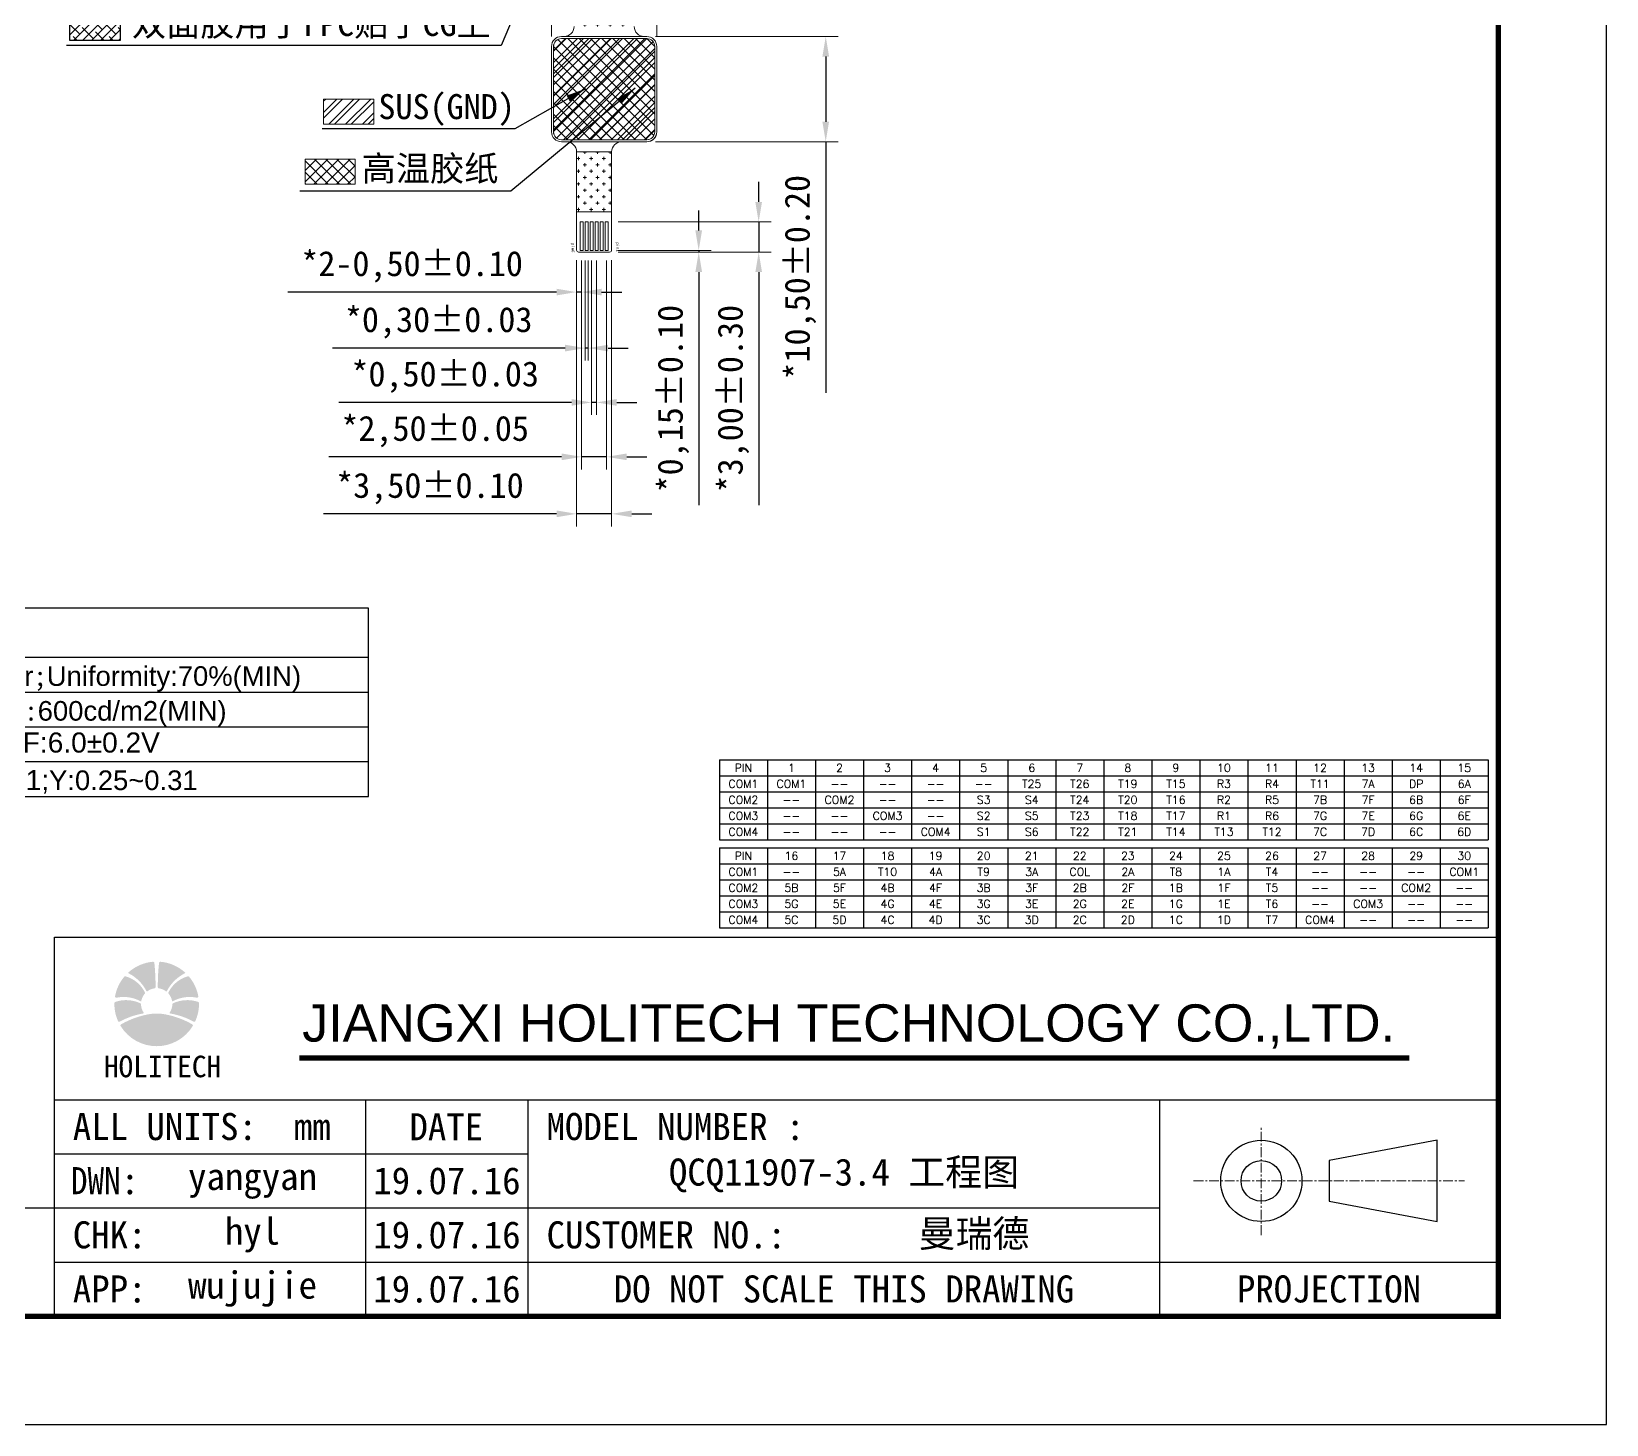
# Model space of a CAD drawing. Header units: millimetres. Extents: x 1946 to 4611, y 2266 to 2855.
# Drawn here: x 3872.1 to 4029.2, y 2517.6 to 2656.5 of the extents above; entities that cross this region are included whole.
import ezdxf
from ezdxf.enums import TextEntityAlignment as Align

# ---------------------------------------------------------------- set-up
doc = ezdxf.new("R2010")
doc.units = ezdxf.units.MM
doc.linetypes.add('CENTER', pattern=[0.6, 0.375, -0.075, 0.075, -0.075])
for name, color, linetype in [('Adhesive', 2, 'Continuous'), ('Dim', 4, 'Continuous'), ('Mylar', 2, 'Continuous')]:
    doc.layers.add(name, color=color, linetype=linetype)
for name, color, linetype, lineweight in [('Axis', 8, 'CENTER', 0), ('EMI', 5, 'Continuous', 0), ('FPC', 30, 'Continuous', 0), ('FPC Stiffener', 7, 'Continuous', 0), ('TEXT', 7, 'Continuous', 30)]:
    doc.layers.add(name, color=color, linetype=linetype, lineweight=lineweight)
doc.styles.add('Arial', font='arial.ttf')
doc.styles.add('SSSoft_Romans', font='Romans')
doc.styles.add('宋体', font='')
doc.styles.get('宋体').set_extended_font_data('SimSun')
doc.dimstyles.new('DIM', dxfattribs={"dimtxt": 2.5, "dimasz": 2, "dimexe": 1.25, "dimexo": 1, "dimgap": 1, "dimtad": 1, "dimzin": 1, "dimtxsty": '宋体', "dimcen": 2.5, "dimazin": 0, "dimtfac": 1, "dimtmove": 0, "dimatfit": 3, "dimfxl": 0, "dimlwe": 0, "dimarcsym": 0})

# ---------------------------------------------------------------- blocks, each defined once
blk = doc.blocks.new('HOLITECH')
h = blk.add_hatch(color=94)
h.set_gradient(color1=(0, 143, 0), color2=(255, 255, 0), tint=1, name='SPHERICAL')
edge = h.paths.add_edge_path()
edge.add_arc((-0.1830832347582145, -1.043674020013441), 4.367101844234435, 97.7798262540382, 127.0413251149676)
edge.add_arc((-2.892096416544518, 2.545918237935439), 0.1300000000001482, 206.9862268349366, 307.04132511499614, ccw=False)
edge.add_arc((-13.14048650722816, -2.672794543641771), 11.37062878921896, 26.98622683487357, 63.39548301360759)
edge.add_arc((-7.990164766995804, 7.610135414279284), 0.1300000000001142, 132.0553711426193, 243.3954830136484, ccw=False)
edge.add_arc((-0.1830832347582145, -1.043674020013441), 11.78499634388865, 94.9013541973153, 132.0553711425881, ccw=False)
edge.add_arc((-1.162230730762076, 10.37441629242539), 0.3250000000000163, 6.089298582743879, 94.90135419731553, ccw=False)
edge.add_arc((-61.88755424450392, 3.896222615349416), 61.39489363971696, -0.28113038328069706, 6.089298582750303, ccw=False)
edge.add_arc((-0.81823768731374, 3.605239674395875), 0.3249999999998697, 277.7798262540329, 358.1910647346718, ccw=False)
edge = h.paths.add_edge_path()
edge.add_arc((-4.873582475478088, -1.166297792078126), 0.3249999999999854, 1.4975430730339099, 65.14411431817848, ccw=False)
edge.add_arc((-0.183083234759124, -1.043674020013441), 4.367101844233858, 181.4975430730245, 214.2015881882942)
edge.add_arc((-3.902478742343192, -3.57152331448799), 0.1299999999999506, -80.134791760094, 34.20158818832158, ccw=False)
edge.add_arc((-0.1563196480351507, -25.11327155985521), 21.73505489191939, 99.86520823993209, 118.4052929153832)
edge.add_arc((-10.65040838275172, -5.709145105351126), 0.3250000000000212, 204.0233744117898, 298.4052929153554, ccw=False)
edge.add_arc((-0.1830832347582145, -1.043674020013782), 11.7849963438887, 178.8316168528916, 204.0233744117891, ccw=False)
edge.add_arc((-11.64069690403721, -0.8099964483656095), 0.3249999999999751, 108.8279899814425, 178.8316168528866, ccw=False)
edge.add_arc((-8.701604370186487, -9.429718854349517), 9.432023623487417, 65.14411431816421, 108.82798998144759, ccw=False)
edge = h.paths.add_edge_path()
edge.add_arc((-9.36791015724748, -8.878844060849588), 9.765425792504875, 61.17724591781393, 101.970827766661)
edge.add_arc((-11.46080208539615, 0.9921485969907735), 0.3250000000000069, 169.7673235738127, 281.9708277666717, ccw=False)
edge.add_arc((-0.1830832347582145, -1.043674020013668), 11.78499634388885, 139.9894566670372, 169.7673235738063, ccw=False)
edge.add_arc((-8.960594079362636, 6.324284962960974), 0.3249999999998676, 74.48873394389938, 139.9894566670215, ccw=False)
edge.add_arc((-11.1729941349322, -1.64728485364617), 8.597885793175422, 26.19716754630292, 74.48873394389858, ccw=False)
edge.add_arc((-3.749897559670899, 2.004875682429542), 0.3250000000001081, -40.520450902741516, 26.197167546310084, ccw=False)
edge.add_arc((-0.1830832347582145, -1.043674020013441), 4.367101844234476, 139.4795490972513, 169.2780043997368)
edge.add_arc((-4.601672190497993, -0.2070160028807777), 0.1300000000000006, 243.349994601729, 349.2780043997533, ccw=False)
edge = h.paths.add_edge_path()
edge.add_arc((-0.1830832347577598, -1.043674020013441), 4.367101844234435, 52.958674885032394, 82.2201737459618, ccw=False)
edge.add_arc((2.525929947028544, 2.545918237935439), 0.1300000000001482, 232.9586748850039, 333.0137731650634)
edge.add_arc((12.77432003771173, -2.672794543641771), 11.37062878921896, 116.60451698639241, 153.0137731651264, ccw=False)
edge.add_arc((7.623998297479829, 7.610135414279284), 0.1300000000001142, 296.6045169863517, 407.9446288573806)
edge.add_arc((-0.1830832347577598, -1.043674020013441), 11.78499634388865, 47.94462885741186, 85.0986458026847)
edge.add_arc((0.7960642612456468, 10.37441629242539), 0.3250000000000163, 85.09864580268453, 173.9107014172561)
edge.add_arc((61.52138777498749, 3.896222615349416), 61.39489363971696, 173.9107014172497, 180.2811303832807)
edge.add_arc((0.452071217797311, 3.605239674395875), 0.3249999999998697, 181.8089352653282, 262.2201737459671)
edge = h.paths.add_edge_path()
edge.add_arc((4.507416005962114, -1.166297792078126), 0.3249999999999854, 114.8558856818215, 178.5024569269661)
edge.add_arc((-0.183083234757305, -1.043674020013441), 4.367101844233858, 325.7984118117058, 358.5024569269755, ccw=False)
edge.add_arc((3.536312272826763, -3.57152331448799), 0.1299999999999506, 145.7984118116784, 260.1347917600941)
edge.add_arc((-0.2098468214812783, -25.11327155985521), 21.73505489191939, 61.5947070846168, 80.13479176006791, ccw=False)
edge.add_arc((10.28424191323575, -5.709145105351126), 0.3250000000000212, 241.5947070846446, 335.9766255882103)
edge.add_arc((-0.1830832347582145, -1.043674020013782), 11.7849963438887, 335.9766255882108, 361.1683831471083)
edge.add_arc((11.27453043452078, -0.8099964483656095), 0.3249999999999751, 1.168383147113416, 71.17201001855753)
edge.add_arc((8.335437900670513, -9.429718854349517), 9.432023623487417, 71.17201001855238, 114.8558856818358)
edge = h.paths.add_edge_path()
edge.add_arc((9.00174368773105, -8.878844060849588), 9.765425792504875, 78.02917223333901, 118.82275408218601, ccw=False)
edge.add_arc((11.09463561588018, 0.9921485969907735), 0.3250000000000069, 258.0291722333283, 370.2326764261873)
edge.add_arc((-0.1830832347582145, -1.043674020013668), 11.78499634388885, 10.23267642619374, 40.01054333296282)
edge.add_arc((8.594427609846662, 6.324284962960974), 0.3249999999998676, 40.0105433329785, 105.5112660561006)
edge.add_arc((10.80682766541577, -1.64728485364617), 8.597885793175422, 105.5112660561014, 153.8028324536971)
edge.add_arc((3.383731090154924, 2.004875682429542), 0.3250000000001081, 153.8028324536899, 220.5204509027415)
edge.add_arc((-0.1830832347582145, -1.043674020013441), 4.367101844234476, 10.721995600263199, 40.52045090274868, ccw=False)
edge.add_arc((4.235505720981564, -0.2070160028807777), 0.1300000000000006, 190.7219956002467, 296.650005398271)
edge = h.paths.add_edge_path()
edge.add_arc((-0.1830832347582145, -16.74353248954515), 13, 79.01266659772953, 100.9873334022705)
edge.add_arc((1.98611279196075, -27.91626521556407), 24.38136055001271, 100.9873334022703, 119.7578517505367)
edge.add_arc((-9.953912373059666, -7.032197556918391), 0.325, 119.7578517505274, 211.5040571619366)
edge.add_arc((-0.1830832347582145, -1.043674020013441), 11.78499634388876, 211.5040571619304, 328.4963594451465)
edge.add_arc((9.587789446828992, -7.032126511447586), 0.3249999999999915, 328.4963594451419, 421.5480495951247)
edge.add_arc((-2.352279261476724, -27.91626521556407), 24.38136055001271, 60.25954825181987, 79.01266659772966)
at = {"color": 94, "true_color": 0x00ad00, "insert": (1.452665850140889, -18.53004855065602), "char_height": 6, "attachment_point": 5, "style": '宋体'}
blk.add_mtext('HOLITECH', dxfattribs=at)
blk = doc.blocks.new('工程图框')
at = {"color": 4}
blk.add_lwpolyline([(-525, 0), (0, 0), (0, 371.2500000000005), (-525, 371.2500000000005)], close=True, dxfattribs=at)
at = {"const_width": 0.625}
blk.add_lwpolyline([(-512.5, 12.5), (-12.5, 12.5), (-12.5, 358.7500000000005), (-512.5, 358.7500000000005)], close=True, dxfattribs=at)
at = {"color": 0}
for points in [[(-179.1666666666661, 12.5), (-179.1666666666661, 56.25), (-12.5, 56.25), (-12.5, 12.5), (-179.1000006933864, 12.5)], [(-179.1666666666661, 37.5), (-12.5, 37.5)], [(-143.2291666666661, 12.5), (-143.2291666666661, 37.5)], [(-51.5625, 12.49999999999818), (-51.5625, 37.5)], [(-179.1666666666661, 31.25), (-124.4791666666661, 31.25)], [(-512.5, 25), (-51.5625, 25)], [(-179.1666666666661, 18.75), (-12.5, 18.75)]]:
    blk.add_lwpolyline(points, dxfattribs=at)
at = {"color": 1, "const_width": 0.625, "flags": 128}
blk.add_lwpolyline([(-150.8714327149737, 42.31321795024542), (-22.74643271497371, 42.31321795024542)], dxfattribs=at)
blk.add_lwpolyline([(-124.4791666666661, 12.49999999999818), (-124.4791666666661, 37.5)])
at = {"color": 0}
blk.add_lwpolyline([(-19.53125, 23.4375), (-19.53125, 32.8125), (-32.03125, 30.46875), (-32.03125, 25.78125)], close=True, dxfattribs=at)
for radius in [4.6875, 2.34375]:
    blk.add_circle((-39.84375, 28.125), radius, dxfattribs=at)
at = {"layer": 'Axis', "linetype": 'CENTER', "ltscale": 3, "flags": 128}
for points in [[(-39.84375, 21.875), (-39.84375, 34.375)], [(-47.65625, 28.125), (-16.40625, 28.125)]]:
    blk.add_lwpolyline(points, dxfattribs=at)
at = {"xscale": 0.4144504980115298, "yscale": 0.4144504980114926, "zscale": 0.4144504980114861}
blk.add_blockref('HOLITECH', (-167.2811648118332, 48.99384795242304), dxfattribs=at)
at = {"color": 4, "insert": (-150.5606433241592, 45.95535683883872), "char_height": 4.3, "attachment_point": 4, "style": 'Arial'}
blk.add_mtext('{\\C3;JIANGXI HOLITECH TECHNOLOGY CO.,LTD.}', dxfattribs=at)
at = {"color": 0, "char_height": 3.125, "style": '宋体'}
for s, insert, width, attachment_point in [(' ALL UNITS:  mm', (-179.1666666666661, 34.375), 4.884981308350689e-13, 4), ('{\\W0.9; DWN}:', (-179.1666666666661, 28.125), 4.884981308350689e-13, 4), (' CHK:', (-179.1666666666661, 21.875), 4.884981308350689e-13, 4), (' APP:', (-179.1666666666661, 15.625), 4.884981308350689e-13, 4), ('PROJECTION', (-32.03125, 15.625), 6.661338147750939e-13, 5)]:
    blk.add_mtext(s, dxfattribs=dict(at, insert=insert, width=width, attachment_point=attachment_point))
at = {"color": 0, "char_height": 3.125, "attachment_point": 4, "style": '宋体'}
for s, insert in [(' MODEL NUMBER :', (-124.4791666666661, 34.375)), ('{\\C256; CUSTOMER NO.:}', (-124.4791666666661, 21.87499999999937))]:
    blk.add_mtext(s, dxfattribs=dict(at, insert=insert))
at = {"color": 1, "insert": (-88.02083333333212, 15.625), "char_height": 3.125, "width": 6.661338147750939e-13, "attachment_point": 5, "style": '宋体'}
blk.add_mtext('DO NOT SCALE THIS DRAWING', dxfattribs=at)
at = {"layer": 'Dim', "color": 0, "insert": (-133.9254095247325, 34.375), "char_height": 3.125, "attachment_point": 5, "style": '宋体'}
blk.add_mtext('DATE', dxfattribs=at)
blk = doc.blocks.new('*D69')
at = {"layer": 'Defpoints', "color": 0}
for p in [(3934.442912540574, 2659.750767296382), (3923.942912540574, 2655.024527375497), (3934.442912540574, 2655.024527375496)]:
    blk.add_point(p, dxfattribs=at)
at = {"layer": 'Dim', "color": 0, "lineweight": 0}
for p, q in [((3923.942912540574, 2656.024527375497), (3923.942912540574, 2661.000767296382)), ((3934.442912540574, 2656.024527375496), (3934.442912540574, 2661.000767296382))]:
    blk.add_line(p, q, dxfattribs=at)
at = {"layer": 'Dim', "color": 0, "lineweight": -2}
for p, q in [((3925.942912540574, 2659.750767296382), (3932.442912540574, 2659.750767296382)), ((3934.442912540574, 2659.750767296382), (3959.470690318351, 2659.750767296382))]:
    blk.add_line(p, q, dxfattribs=at)
at = {"layer": 'Dim', "color": 0}
for points in [[(3925.942912540574, 2660.084100629716), (3925.942912540574, 2659.417433963049), (3923.942912540574, 2659.750767296382)], [(3932.442912540574, 2660.084100629716), (3932.442912540574, 2659.417433963049), (3934.442912540574, 2659.750767296382)]]:
    blk.add_solid(points, dxfattribs=at)
at = {"layer": 'Dim', "color": 0, "insert": (3947.956801429462, 2662.271600629716), "char_height": 2.5, "attachment_point": 5, "style": '宋体'}
blk.add_mtext('{\\C2;*}10,50%%P0.20', dxfattribs=at)
blk = doc.blocks.new('*D70')
at = {"layer": 'Defpoints', "color": 0}
for p in [(3933.317912540574, 2656.024527375496), (3933.317912540574, 2645.524527375496), (3951.292339981849, 2645.524527375496)]:
    blk.add_point(p, dxfattribs=at)
at = {"layer": 'Dim', "color": 0, "lineweight": 0}
for p, q in [((3934.317912540574, 2656.024527375496), (3952.542339981849, 2656.024527375496)), ((3934.317912540574, 2645.524527375496), (3952.542339981849, 2645.524527375496))]:
    blk.add_line(p, q, dxfattribs=at)
at = {"layer": 'Dim', "color": 0, "lineweight": -2}
for p, q in [((3951.292339981849, 2654.024527375496), (3951.292339981849, 2647.524527375496)), ((3951.292339981849, 2645.524527375496), (3951.292339981849, 2620.496749597718))]:
    blk.add_line(p, q, dxfattribs=at)
at = {"layer": 'Dim', "color": 0}
for points in [[(3950.959006648516, 2654.024527375496), (3951.625673315183, 2654.024527375496), (3951.292339981849, 2656.024527375496)], [(3950.959006648516, 2647.524527375496), (3951.625673315183, 2647.524527375496), (3951.292339981849, 2645.524527375496)]]:
    blk.add_solid(points, dxfattribs=at)
at = {"layer": 'Dim', "color": 0, "insert": (3948.771506648515, 2632.010638486608), "char_height": 2.5, "attachment_point": 5, "rotation": 90, "style": '宋体'}
blk.add_mtext('{\\C2;*}10,50%%P0.20', dxfattribs=at)
blk = doc.blocks.new('*D71')
at = {"layer": 'Defpoints', "color": 0}
for p in [(3926.442912540573, 2634.724527375496), (3926.942912540573, 2634.674527375496), (3926.442912540573, 2630.530883615225)]:
    blk.add_point(p, dxfattribs=at)
at = {"layer": 'Dim', "color": 0, "lineweight": 0}
for p, q in [((3926.442912540573, 2633.724527375496), (3926.442912540573, 2629.280883615225)), ((3926.942912540573, 2633.674527375496), (3926.942912540573, 2629.280883615225))]:
    blk.add_line(p, q, dxfattribs=at)
at = {"layer": 'Dim', "color": 0, "lineweight": -2}
for p, q in [((3924.442912540573, 2630.530883615225), (3897.637356985018, 2630.530883615225)), ((3926.942912540573, 2630.530883615225), (3926.442912540573, 2630.530883615225)), ((3928.942912540573, 2630.530883615225), (3930.942912540573, 2630.530883615225))]:
    blk.add_line(p, q, dxfattribs=at)
at = {"layer": 'Dim', "color": 0}
for points in [[(3924.442912540573, 2630.864216948559), (3924.442912540573, 2630.197550281892), (3926.442912540573, 2630.530883615225)], [(3928.942912540573, 2630.864216948559), (3928.942912540573, 2630.197550281892), (3926.942912540573, 2630.530883615225)]]:
    blk.add_solid(points, dxfattribs=at)
at = {"layer": 'Dim', "color": 0, "insert": (3910.040134762795, 2633.051716948559), "char_height": 2.5, "attachment_point": 5, "style": '宋体'}
blk.add_mtext('{\\C2;*}2-0,50%%P0.10', dxfattribs=at)
blk = doc.blocks.new('*D47')
at = {"layer": 'Defpoints', "color": 0}
for p in [(3927.292912540573, 2634.674527375496), (3927.592912540573, 2634.674527375496), (3927.292912540573, 2624.94652978091)]:
    blk.add_point(p, dxfattribs=at)
at = {"layer": 'Dim', "color": 0, "lineweight": 0}
for p, q in [((3927.292912540573, 2633.674527375496), (3927.292912540573, 2623.69652978091)), ((3927.592912540573, 2633.674527375496), (3927.592912540573, 2623.69652978091))]:
    blk.add_line(p, q, dxfattribs=at)
at = {"layer": 'Dim', "color": 0, "lineweight": -2}
for p, q in [((3925.292912540573, 2624.94652978091), (3902.08457920724, 2624.94652978091)), ((3927.592912540573, 2624.94652978091), (3927.292912540573, 2624.94652978091)), ((3929.592912540573, 2624.94652978091), (3931.592912540573, 2624.94652978091))]:
    blk.add_line(p, q, dxfattribs=at)
at = {"layer": 'Dim', "color": 0}
for points in [[(3925.292912540573, 2625.279863114244), (3925.292912540573, 2624.613196447577), (3927.292912540573, 2624.94652978091)], [(3929.592912540573, 2625.279863114244), (3929.592912540573, 2624.613196447577), (3927.592912540573, 2624.94652978091)]]:
    blk.add_solid(points, dxfattribs=at)
at = {"layer": 'Dim', "color": 0, "insert": (3912.688745873907, 2627.467363114244), "char_height": 2.5, "attachment_point": 5, "style": '宋体'}
blk.add_mtext('{\\C2;*}0,30%%P0.03', dxfattribs=at)
blk = doc.blocks.new('*D48')
at = {"layer": 'Defpoints', "color": 0}
for p in [(3927.942912540573, 2634.674527375496), (3928.442912540573, 2634.674527375496), (3927.942912540573, 2619.524857978181)]:
    blk.add_point(p, dxfattribs=at)
at = {"layer": 'Dim', "color": 0, "lineweight": 0}
for p, q in [((3927.942912540573, 2633.674527375496), (3927.942912540573, 2618.274857978181)), ((3928.442912540573, 2633.674527375496), (3928.442912540573, 2618.274857978181))]:
    blk.add_line(p, q, dxfattribs=at)
at = {"layer": 'Dim', "color": 0, "lineweight": -2}
for p, q in [((3925.942912540573, 2619.524857978181), (3902.73457920724, 2619.524857978181)), ((3928.442912540573, 2619.524857978181), (3927.942912540573, 2619.524857978181)), ((3930.442912540573, 2619.524857978181), (3932.442912540573, 2619.524857978181))]:
    blk.add_line(p, q, dxfattribs=at)
at = {"layer": 'Dim', "color": 0}
for points in [[(3925.942912540573, 2619.858191311514), (3925.942912540573, 2619.191524644848), (3927.942912540573, 2619.524857978181)], [(3930.442912540573, 2619.858191311514), (3930.442912540573, 2619.191524644848), (3928.442912540573, 2619.524857978181)]]:
    blk.add_solid(points, dxfattribs=at)
at = {"layer": 'Dim', "color": 0, "insert": (3913.338745873907, 2622.045691311514), "char_height": 2.5, "attachment_point": 5, "style": '宋体'}
blk.add_mtext('{\\C2;*}0,50%%P0.03', dxfattribs=at)
blk = doc.blocks.new('*D49')
at = {"layer": 'Defpoints', "color": 0}
for p in [(3926.942912540573, 2634.674527375496), (3929.442912540573, 2634.674527375496), (3926.942912540573, 2614.09709538622)]:
    blk.add_point(p, dxfattribs=at)
at = {"layer": 'Dim', "color": 0, "lineweight": 0}
for p, q in [((3926.942912540573, 2633.674527375496), (3926.942912540573, 2612.84709538622)), ((3929.442912540573, 2633.674527375496), (3929.442912540573, 2612.84709538622))]:
    blk.add_line(p, q, dxfattribs=at)
at = {"layer": 'Dim', "color": 0, "lineweight": -2}
for p, q in [((3924.942912540573, 2614.09709538622), (3901.73457920724, 2614.09709538622)), ((3929.442912540573, 2614.09709538622), (3926.942912540573, 2614.09709538622)), ((3931.442912540573, 2614.09709538622), (3933.442912540573, 2614.09709538622))]:
    blk.add_line(p, q, dxfattribs=at)
at = {"layer": 'Dim', "color": 0}
for points in [[(3924.942912540573, 2614.430428719553), (3924.942912540573, 2613.763762052886), (3926.942912540573, 2614.09709538622)], [(3931.442912540573, 2614.430428719553), (3931.442912540573, 2613.763762052886), (3929.442912540573, 2614.09709538622)]]:
    blk.add_solid(points, dxfattribs=at)
at = {"layer": 'Dim', "color": 0, "insert": (3912.338745873907, 2616.617928719553), "char_height": 2.5, "attachment_point": 5, "style": '宋体'}
blk.add_mtext('{\\C2;*}2,50%%P0.05', dxfattribs=at)
blk = doc.blocks.new('*D50')
at = {"layer": 'Defpoints', "color": 0}
for p in [(3926.442912540574, 2634.724527375496), (3929.942912540574, 2634.724527375496), (3926.442912540574, 2608.412206517057)]:
    blk.add_point(p, dxfattribs=at)
at = {"layer": 'Dim', "color": 0, "lineweight": 0}
for p, q in [((3926.442912540574, 2633.724527375496), (3926.442912540574, 2607.162206517057)), ((3929.942912540574, 2633.724527375496), (3929.942912540574, 2607.162206517057))]:
    blk.add_line(p, q, dxfattribs=at)
at = {"layer": 'Dim', "color": 0, "lineweight": -2}
for p, q in [((3924.442912540574, 2608.412206517057), (3901.192912540574, 2608.412206517057)), ((3929.942912540574, 2608.412206517057), (3926.442912540574, 2608.412206517057)), ((3931.942912540574, 2608.412206517057), (3933.942912540574, 2608.412206517057))]:
    blk.add_line(p, q, dxfattribs=at)
at = {"layer": 'Dim', "color": 0}
for points in [[(3924.442912540574, 2608.74553985039), (3924.442912540574, 2608.078873183723), (3926.442912540574, 2608.412206517057)], [(3931.942912540574, 2608.74553985039), (3931.942912540574, 2608.078873183723), (3929.942912540574, 2608.412206517057)]]:
    blk.add_solid(points, dxfattribs=at)
at = {"layer": 'Dim', "color": 0, "insert": (3911.817912540574, 2610.93303985039), "char_height": 2.5, "attachment_point": 5, "style": '宋体'}
blk.add_mtext('{\\C2;*}3,50%%P0.10', dxfattribs=at)
blk = doc.blocks.new('*D51')
at = {"layer": 'Defpoints', "color": 0}
for p in [(3929.592912540573, 2634.674527375496), (3929.592912540573, 2634.524527375496), (3938.624021171267, 2634.524527375496)]:
    blk.add_point(p, dxfattribs=at)
at = {"layer": 'Dim', "color": 0, "lineweight": -2}
for p, q in [((3938.624021171267, 2636.674527375496), (3938.624021171267, 2638.674527375496)), ((3938.624021171267, 2634.674527375496), (3938.624021171267, 2634.524527375496)), ((3938.624021171267, 2632.524527375496), (3938.624021171267, 2609.274527375496))]:
    blk.add_line(p, q, dxfattribs=at)
at = {"layer": 'Dim', "color": 0, "lineweight": 0}
for p, q in [((3930.592912540573, 2634.674527375496), (3939.874021171267, 2634.674527375496)), ((3930.592912540573, 2634.524527375496), (3939.874021171267, 2634.524527375496))]:
    blk.add_line(p, q, dxfattribs=at)
at = {"layer": 'Dim', "color": 0}
for points in [[(3938.290687837934, 2636.674527375496), (3938.957354504601, 2636.674527375496), (3938.624021171267, 2634.674527375496)], [(3938.290687837934, 2632.524527375496), (3938.957354504601, 2632.524527375496), (3938.624021171267, 2634.524527375496)]]:
    blk.add_solid(points, dxfattribs=at)
at = {"layer": 'Dim', "color": 0, "insert": (3936.103187837933, 2619.899527375497), "char_height": 2.5, "attachment_point": 5, "rotation": 90, "style": '宋体'}
blk.add_mtext('{\\C2;*}0,15%%P0.10', dxfattribs=at)
blk = doc.blocks.new('*D52')
at = {"layer": 'Defpoints', "color": 0}
for p in [(3929.592912540573, 2637.524527375496), (3929.592912540573, 2634.524527375496), (3944.606343425209, 2634.524527375496)]:
    blk.add_point(p, dxfattribs=at)
at = {"layer": 'Dim', "color": 0, "lineweight": -2}
for p, q in [((3944.606343425209, 2639.524527375496), (3944.606343425209, 2641.524527375496)), ((3944.606343425209, 2637.524527375496), (3944.606343425209, 2634.524527375496)), ((3944.606343425209, 2632.524527375496), (3944.606343425209, 2609.274527375496))]:
    blk.add_line(p, q, dxfattribs=at)
at = {"layer": 'Dim', "color": 0, "lineweight": 0}
for p, q in [((3930.592912540573, 2637.524527375496), (3945.856343425209, 2637.524527375496)), ((3930.592912540573, 2634.524527375496), (3945.856343425209, 2634.524527375496))]:
    blk.add_line(p, q, dxfattribs=at)
at = {"layer": 'Dim', "color": 0}
for points in [[(3944.273010091875, 2639.524527375496), (3944.939676758542, 2639.524527375496), (3944.606343425209, 2637.524527375496)], [(3944.273010091875, 2632.524527375496), (3944.939676758542, 2632.524527375496), (3944.606343425209, 2634.524527375496)]]:
    blk.add_solid(points, dxfattribs=at)
at = {"layer": 'Dim', "color": 0, "insert": (3942.085510091875, 2619.899527375497), "char_height": 2.5, "attachment_point": 5, "rotation": 90, "style": '宋体'}
blk.add_mtext('{\\C2;*}3,00%%P0.30', dxfattribs=at)

msp = doc.modelspace()

# ---------------------------------------------------------------- hatches: boundary and pattern name
at = {"layer": 'Adhesive'}
h = msp.add_hatch(dxfattribs=at)
h.set_pattern_fill('ANSI38', color=256, scale=0.2, style=0)
h.set_pattern_definition([(45, (1628.685369350355, -3.242411407399231), (-0.4490128060534576, 0.4490128060534577), []), (135, (1628.685369350355, -3.242411407399231), (-1.347038418160373, 0.4490128060534578), [1.5875, -0.9525000000000001])])
h.paths.add_polyline_path([(3880.917033187566, 2655.636359900126), (3875.917033187566, 2655.636359900126), (3875.917033187566, 2658.136359900126), (3880.917033187566, 2658.136359900126)])
at = {"layer": 'EMI', "lineweight": 0}
h = msp.add_hatch(dxfattribs=at)
h.set_pattern_fill('CROSS', color=256, scale=0.1, style=0)
h.set_pattern_definition([(0, (1445.519500020524, -0.9189909248996173), (0.635, 0.635), [0.3175, -0.9525000000000001]), (90, (1445.678250020525, -1.077740924899672), (-0.635, 0.635), [0.3175, -0.9525000000000001])])
h.paths.add_polyline_path([(3926.442912540574, 2644.524527375496), (3926.442912540574, 2638.524527375496), (3929.942912540574, 2638.524527375496), (3929.942912540574, 2644.524527375496)])
edge = h.paths.add_edge_path()
edge.add_line((3938.792912540574, 2670.950698385896), (3919.592912540573, 2670.950698385896))
edge.add_line((3919.592912540573, 2670.950698385896), (3919.592912540573, 2670.550698385896))
edge.add_arc((3920.592912540573, 2670.550698385896), 1, 180, 270)
edge.add_line((3920.592912540573, 2669.550698385896), (3925.192912540584, 2669.550698385896))
edge.add_arc((3925.193509215894, 2668.551275600797), 0.9994229632123934, -0.3591850106748211, 90.03420671760182, ccw=False)
edge.add_line((3926.192912540574, 2668.545010298196), (3926.192912540574, 2657.024527375496))
edge.add_line((3926.192912540574, 2657.024527375496), (3932.192912540574, 2657.024527375496))
edge.add_line((3932.192912540574, 2657.024527375496), (3932.192912540574, 2668.545010298196))
edge.add_arc((3933.19230781636, 2668.551283604166), 0.9994149646823255, 89.9653315721655, 180.3596467220819, ccw=False)
edge.add_line((3933.192912540543, 2669.550698385896), (3937.792912540574, 2669.550698385896))
edge.add_arc((3937.792912540574, 2670.550698385896), 1, 270, 360)
edge.add_line((3938.792912540574, 2670.550698385896), (3938.792912540574, 2670.950698385896))
at = {"layer": 'FPC Stiffener', "lineweight": 0}
h = msp.add_hatch(dxfattribs=at)
h.set_pattern_fill('ANSI32', color=256, scale=0.2, style=0)
h.set_pattern_definition([(45, (1445.519500020524, -0.9189909248996173), (-1.347038418160373, 1.347038418160373), []), (45, (1446.417526020524, -0.9189909248996173), (-1.347038418160373, 1.347038418160373), [])])
edge = h.paths.add_edge_path()
edge.add_line((3934.242912540574, 2646.524527375496), (3934.242912540574, 2655.024527375496))
edge.add_arc((3933.442912540573, 2655.024527375497), 0.8000000000006366, 359.9999999999674, 449.9999999999674)
edge.add_line((3933.442912540574, 2655.824527375497), (3924.942912540574, 2655.824527375496))
edge.add_arc((3924.942912540573, 2655.024527375497), 0.7999999999997272, 89.99999999996743, 179.9999999999674)
edge.add_line((3924.142912540573, 2655.024527375497), (3924.142912540573, 2646.524527375496))
edge.add_arc((3924.942912540574, 2646.524527375496), 0.8000000000001819, 180, 270)
edge.add_line((3924.942912540574, 2645.724527375496), (3933.442912540574, 2645.724527375497))
edge.add_arc((3933.442912540575, 2646.524527375496), 0.7999999999992724, 269.9999999999349, 360)
h = msp.add_hatch(dxfattribs=at)
h.set_pattern_fill('ANSI32', color=256, scale=0.125, style=0)
h.set_pattern_definition([(45, (2679.823653080569, 2023.123295363588), (-0.8418990113502332, 0.8418990113502333), []), (45, (2680.384919330569, 2023.123295363588), (-0.8418990113502332, 0.8418990113502333), [])])
h.paths.add_polyline_path([(3906.212039706259, 2647.277153425953), (3901.212039706259, 2647.277153425953), (3901.212039706259, 2649.777153425953), (3906.212039706259, 2649.777153425953)])
at = {"layer": 'Mylar', "lineweight": 0}
h = msp.add_hatch(dxfattribs=at)
h.set_pattern_fill('ANSI37', color=256, scale=0.25, style=0)
h.set_pattern_definition([(45, (0, 0), (-0.561266007566822, 0.5612660075668221), []), (135, (0, 0), (-0.5612660075668221, -0.561266007566822), [])])
edge = h.paths.add_edge_path()
edge.add_line((3924.142912540573, 2655.024527375497), (3924.142912540573, 2646.524527375496))
edge.add_arc((3924.942912540573, 2646.524527375497), 0.7999999999997272, 180.0000000000326, 270.0000000000326)
edge.add_line((3924.942912540574, 2645.724527375497), (3933.442912540574, 2645.724527375497))
edge.add_arc((3933.442912540574, 2646.524527375497), 0.7999999999997272, 269.9999999999674, 359.9999999999674)
edge.add_line((3934.242912540574, 2646.524527375496), (3934.242912540574, 2655.024527375496))
edge.add_arc((3933.442912540573, 2655.024527375497), 0.8000000000006366, 359.9999999999674, 449.9999999999674)
edge.add_line((3933.442912540574, 2655.824527375497), (3924.942912540574, 2655.824527375497))
edge.add_arc((3924.942912540574, 2655.024527375497), 0.8000000000001819, 90, 180)
h = msp.add_hatch(dxfattribs=at)
h.set_pattern_fill('ANSI37', color=256, scale=0.25, style=0)
h.set_pattern_definition([(45, (2679.647078184684, 2034.721890927172), (-0.561266007566822, 0.5612660075668221), []), (135, (2679.647078184684, 2034.721890927172), (-0.5612660075668221, -0.561266007566822), [])])
h.paths.add_polyline_path([(3904.360027418554, 2641.293945801748), (3899.360027418554, 2641.293945801748), (3899.360027418554, 2643.793945801748), (3904.360027418554, 2643.793945801748)])

# ---------------------------------------------------------------- linework, layer by layer
at = {"layer": 'Adhesive'}
msp.add_lwpolyline([(3880.917033187566, 2655.636359900126), (3875.917033187566, 2655.636359900126), (3875.917033187566, 2658.136359900126), (3880.917033187566, 2658.136359900126)], close=True, dxfattribs=at)
at = {"layer": 'Dim'}
for p, q in [((3940.682242703584, 2583.87209555563), (3945.475285098068, 2583.87209555563)), ((3940.682242703584, 2583.87209555563), (3940.682242703584, 2575.892387400631)), ((3945.475285098068, 2583.87209555563), (4017.370921015341, 2583.87209555563)), ((3945.475285098069, 2583.87209555563), (3945.475285098069, 2575.892387400631)), ((3945.475285098069, 2583.87209555563), (3945.475285098069, 2575.892387400631)), ((3950.268327492554, 2583.87209555563), (3950.268327492554, 2575.892387400631)), ((3955.061369887038, 2583.87209555563), (3955.061369887038, 2575.892387400631)), ((3959.854412281524, 2583.87209555563), (3959.854412281524, 2575.892387400631)), ((3964.647454676008, 2583.87209555563), (3964.647454676008, 2575.892387400631)), ((3969.440497070493, 2583.87209555563), (3969.440497070493, 2575.892387400631)), ((3974.233539464978, 2583.87209555563), (3974.233539464978, 2575.892387400631)), ((3979.026581859462, 2583.87209555563), (3979.026581859462, 2575.892387400631)), ((3983.819624253947, 2583.87209555563), (3983.819624253947, 2575.892387400631)), ((3988.612666648432, 2583.87209555563), (3988.612666648432, 2575.892387400631)), ((3993.405709042916, 2583.87209555563), (3993.405709042916, 2575.892387400631)), ((3998.198751437401, 2583.87209555563), (3998.198751437401, 2575.892387400631)), ((4002.991793831886, 2583.87209555563), (4002.991793831886, 2575.892387400631)), ((4007.784836226371, 2583.87209555563), (4007.784836226371, 2575.892387400631)), ((4012.577878620856, 2583.87209555563), (4012.577878620856, 2575.892387400631)), ((4017.370921015341, 2583.87209555563), (4017.370921015341, 2575.892387400631)), ((3940.682242703584, 2582.27615392463), (3945.475285098068, 2582.27615392463)), ((3945.475285098068, 2582.27615392463), (4017.370921015341, 2582.27615392463)), ((3940.682242703584, 2580.68021229363), (3945.475285098069, 2580.68021229363)), ((3945.475285098069, 2580.68021229363), (4017.370921015341, 2580.68021229363)), ((3940.682242703584, 2579.08427066263), (3945.475285098069, 2579.08427066263)), ((3945.475285098069, 2579.08427066263), (4017.370921015341, 2579.08427066263)), ((3940.682242703584, 2577.488329031631), (3945.475285098069, 2577.488329031631)), ((3945.475285098069, 2577.488329031631), (4017.370921015341, 2577.488329031631)), ((3940.682242703584, 2575.892387400631), (4017.370921015341, 2575.892387400631)), ((3940.682242703584, 2575.094416585131), (4017.370921015339, 2575.094416585131)), ((3940.682242703584, 2575.094416585131), (3940.682242703584, 2567.114708430134)), ((3945.475285098068, 2575.094416585131), (3945.475285098068, 2567.114708430134)), ((3950.268327492553, 2575.094416585131), (3950.268327492553, 2567.114708430134)), ((3955.061369887037, 2575.094416585131), (3955.061369887037, 2567.114708430134)), ((3959.854412281523, 2575.094416585131), (3959.854412281523, 2567.114708430134)), ((3964.647454676007, 2575.094416585131), (3964.647454676007, 2567.114708430134)), ((3969.440497070492, 2575.094416585131), (3969.440497070492, 2567.114708430134)), ((3974.233539464977, 2575.094416585131), (3974.233539464977, 2567.114708430134)), ((3979.026581859462, 2575.094416585131), (3979.026581859462, 2567.114708430134)), ((3983.819624253947, 2575.094416585131), (3983.819624253947, 2567.114708430134)), ((3988.612666648431, 2575.094416585131), (3988.612666648431, 2567.114708430134)), ((3993.405709042916, 2575.094416585131), (3993.405709042916, 2567.114708430134)), ((3998.1987514374, 2575.094416585131), (3998.1987514374, 2567.114708430134)), ((4002.991793831885, 2575.094416585131), (4002.991793831885, 2567.114708430134)), ((4007.78483622637, 2575.094416585131), (4007.78483622637, 2567.114708430134)), ((4012.577878620856, 2575.094416585131), (4012.577878620856, 2567.114708430134)), ((4017.37092101534, 2575.094416585131), (4017.37092101534, 2567.114708430134)), ((3940.682242703584, 2573.498474954131), (4017.370921015339, 2573.498474954131)), ((3940.682242703584, 2571.902533323133), (4017.37092101534, 2571.902533323133)), ((3940.682242703584, 2570.306591692133), (4017.37092101534, 2570.306591692133)), ((3940.682242703584, 2568.710650061133), (4017.37092101534, 2568.710650061133)), ((3940.682242703584, 2567.114708430134), (4017.370921015339, 2567.114708430133))]:
    msp.add_line(p, q, dxfattribs=at)
at = {"layer": 'EMI'}
msp.add_lwpolyline([(3926.442912540574, 2644.524527375496), (3926.442912540574, 2638.524527375496), (3929.942912540574, 2638.524527375496), (3929.942912540574, 2644.524527375496)], close=True, dxfattribs=at)
at = {"layer": 'FPC'}
msp.add_lwpolyline([(3926.192912540574, 2657.024527375496, -0.414213562373095), (3925.192912540574, 2656.024527375496), (3924.942912540574, 2656.024527375496, 0.414213562373095), (3923.942912540574, 2655.024527375496), (3923.942912540574, 2646.524527375496, 0.414213562373095), (3924.942912540574, 2645.524527375496), (3925.442912540574, 2645.524527375496, -0.414213562373095), (3926.442912540574, 2644.524527375496), (3926.442912540574, 2634.724527375496, 0.414213562373095), (3926.642912540573, 2634.524527375496), (3929.742912540573, 2634.524527375496, 0.414213562373095), (3929.942912540574, 2634.724527375496), (3929.942912540574, 2644.524527375496, -0.414213562373095), (3930.942912540574, 2645.524527375496), (3933.442912540574, 2645.524527375496, 0.414213562373095), (3934.442912540574, 2646.524527375496), (3934.442912540574, 2655.024527375496, 0.414213562373095), (3933.442912540574, 2656.024527375496), (3933.192912540574, 2656.024527375496, -0.414213562373095), (3932.192912540574, 2657.024527375496)], format="xyb", dxfattribs=at)
msp.add_lwpolyline([(3923.942912540574, 2655.024527375497), (3923.942912540574, 2646.524527375496, 0.414213562373015), (3924.942912540574, 2645.524527375497), (3933.442912540574, 2645.524527375497, 0.4142135623731483), (3934.442912540574, 2646.524527375496), (3934.442912540574, 2655.024527375496, 0.4142135623730818), (3933.442912540574, 2656.024527375497), (3924.942912540574, 2656.024527375497, 0.414213562373015)], format="xyb", close=True, dxfattribs=at)
for points in [[(3926.792912540573, 2634.674527375496), (3927.092912540573, 2634.674527375496), (3927.092912540573, 2637.524527375496), (3926.792912540573, 2637.524527375496)], [(3927.292912540573, 2634.674527375496), (3927.592912540573, 2634.674527375496), (3927.592912540573, 2637.524527375496), (3927.292912540573, 2637.524527375496)], [(3927.792912540573, 2634.674527375496), (3928.092912540573, 2634.674527375496), (3928.092912540573, 2637.524527375496), (3927.792912540573, 2637.524527375496)], [(3928.292912540573, 2634.674527375496), (3928.592912540573, 2634.674527375496), (3928.592912540573, 2637.524527375496), (3928.292912540573, 2637.524527375496)], [(3928.792912540573, 2634.674527375496), (3929.092912540573, 2634.674527375496), (3929.092912540573, 2637.524527375496), (3928.792912540573, 2637.524527375496)], [(3929.292912540573, 2634.674527375496), (3929.592912540573, 2634.674527375496), (3929.592912540573, 2637.524527375496), (3929.292912540573, 2637.524527375496)]]:
    msp.add_lwpolyline(points, close=True, dxfattribs=at)
at = {"layer": 'FPC Stiffener', "lineweight": 0}
msp.add_lwpolyline([(3934.242912540574, 2646.524527375496), (3934.242912540574, 2655.024527375496, 0.4142135623732615), (3933.442912540574, 2655.824527375497), (3924.942912540574, 2655.824527375496, 0.414213562373095), (3924.142912540573, 2655.024527375497), (3924.142912540573, 2646.524527375496, 0.414213562373095), (3924.942912540574, 2645.724527375496), (3933.442912540574, 2645.724527375497, 0.414213562373428)], format="xyb", close=True, dxfattribs=at)
msp.add_lwpolyline([(3906.212039706259, 2647.277153425953), (3901.212039706259, 2647.277153425953), (3901.212039706259, 2649.777153425953), (3906.212039706259, 2649.777153425953)], close=True, dxfattribs=at)
at = {"layer": 'Mylar', "lineweight": 0}
msp.add_lwpolyline([(3924.142912540573, 2655.024527375497), (3924.142912540573, 2646.524527375496, 0.4142135623732282), (3924.942912540574, 2645.724527375497), (3933.442912540574, 2645.724527375497, 0.4142135623732282), (3934.242912540574, 2646.524527375496), (3934.242912540574, 2655.024527375496, 0.4142135623732283), (3933.442912540574, 2655.824527375497), (3924.942912540574, 2655.824527375497, 0.4142135623732281)], format="xyb", close=True, dxfattribs=at)
msp.add_lwpolyline([(3904.360027418554, 2641.293945801748), (3899.360027418554, 2641.293945801748), (3899.360027418554, 2643.793945801748), (3904.360027418554, 2643.793945801748)], close=True, dxfattribs=at)
at = {"layer": 'TEXT', "color": 4, "lineweight": 30}
for p, q in [((3905.687641163774, 2599.009918227449), (3782.202314362557, 2599.009918227449)), ((3905.687641163775, 2580.227798218317), (3905.687641163774, 2599.009918227449)), ((3838.327944112228, 2594.099616829084), (3905.687641163774, 2594.099616829084)), ((3856.232809147943, 2590.635818698315), (3905.687641163774, 2590.635818698315)), ((3856.232809147943, 2587.166478538316), (3905.687641163774, 2587.166478538316)), ((3856.232809147942, 2583.697138378316), (3905.687641163774, 2583.697138378316)), ((3838.327944112228, 2580.227798218317), (3905.687641163774, 2580.227798218317))]:
    msp.add_line(p, q, dxfattribs=at)

# ---------------------------------------------------------------- block references
at = {"lineweight": 0, "xscale": 0.864, "yscale": 0.864, "zscale": 0.864}
msp.add_blockref('工程图框', (4029.162261303839, 2517.572975220109), dxfattribs=at)

# ---------------------------------------------------------------- texts
at = {"layer": 'Dim', "style": '宋体'}
for s, p in [('pin6', (3925.937750704578, 2635.421339696599)), ('pin1', (3930.394533192419, 2635.494078092136))]:
    msp.add_text(s, height=0.3, rotation=270, dxfattribs=at).set_placement(p)
at = {"layer": 'Dim', "style": 'SSSoft_Romans'}
for s, p in [('PIN', (3943.078763900827, 2583.07412474013)), ('1', (3947.871806295312, 2583.07412474013)), ('2', (3952.664848689797, 2583.07412474013)), ('3', (3957.457891084282, 2583.07412474013)), ('4', (3962.250933478766, 2583.07412474013)), ('5', (3967.043975873252, 2583.07412474013)), ('6', (3971.837018267736, 2583.07412474013)), ('7', (3976.630060662221, 2583.07412474013)), ('8', (3981.423103056706, 2583.07412474013)), ('9', (3986.216145451191, 2583.07412474013)), ('10', (3991.009187845675, 2583.07412474013)), ('11', (3995.80223024016, 2583.07412474013)), ('12', (4000.595272634645, 2583.07412474013)), ('13', (4005.388315029129, 2583.07412474013)), ('14', (4010.181357423615, 2583.07412474013)), ('15', (4014.974399818099, 2583.07412474013)), ('COM1', (3943.078763900827, 2581.47818310913)), ('COM1', (3947.871806295312, 2581.47818310913)), ('--', (3952.664848689796, 2581.47818310913)), ('--', (3957.457891084281, 2581.47818310913)), ('--', (3962.250933478766, 2581.47818310913)), ('--', (3967.04397587325, 2581.47818310913)), ('T25', (3971.837018267735, 2581.47818310913)), ('T26', (3976.63006066222, 2581.47818310913)), ('T19', (3981.423103056704, 2581.47818310913)), ('T15', (3986.21614545119, 2581.47818310913)), ('R3', (3991.009187845675, 2581.47818310913)), ('R4', (3995.802230240159, 2581.47818310913)), ('T11', (4000.595272634644, 2581.47818310913)), ('7A', (4005.388315029129, 2581.47818310913)), ('DP', (4010.181357423613, 2581.47818310913)), ('6A', (4014.974399818098, 2581.47818310913)), ('COM2', (3943.078763900827, 2579.88224147813)), ('--', (3947.871806295312, 2579.88224147813)), ('COM2', (3952.664848689796, 2579.88224147813)), ('--', (3957.457891084281, 2579.88224147813)), ('--', (3962.250933478766, 2579.88224147813)), ('S3', (3967.04397587325, 2579.88224147813)), ('S4', (3971.837018267735, 2579.88224147813)), ('T24', (3976.63006066222, 2579.88224147813)), ('T20', (3981.423103056704, 2579.88224147813)), ('T16', (3986.21614545119, 2579.88224147813)), ('R2', (3991.009187845675, 2579.88224147813)), ('R5', (3995.802230240159, 2579.88224147813)), ('7B', (4000.595272634644, 2579.88224147813)), ('7F', (4005.388315029129, 2579.88224147813)), ('6B', (4010.181357423613, 2579.88224147813)), ('6F', (4014.974399818098, 2579.88224147813)), ('COM3', (3943.078763900827, 2578.286299847131)), ('--', (3947.871806295312, 2578.286299847131)), ('--', (3952.664848689796, 2578.286299847131)), ('COM3', (3957.457891084281, 2578.286299847131)), ('--', (3962.250933478766, 2578.286299847131)), ('S2', (3967.04397587325, 2578.286299847131)), ('S5', (3971.837018267735, 2578.286299847131)), ('T23', (3976.63006066222, 2578.286299847131)), ('T18', (3981.423103056704, 2578.286299847131)), ('T17', (3986.21614545119, 2578.286299847131)), ('R1', (3991.009187845675, 2578.286299847131)), ('R6', (3995.802230240159, 2578.286299847131)), ('7G', (4000.595272634644, 2578.286299847131)), ('7E', (4005.388315029129, 2578.286299847131)), ('6G', (4010.181357423613, 2578.286299847131)), ('6E', (4014.974399818098, 2578.286299847131)), ('COM4', (3943.078763900827, 2576.690358216131)), ('--', (3947.871806295312, 2576.690358216131)), ('--', (3952.664848689796, 2576.690358216131)), ('--', (3957.457891084281, 2576.690358216131)), ('COM4', (3962.250933478766, 2576.690358216131)), ('S1', (3967.04397587325, 2576.690358216131)), ('S6', (3971.837018267735, 2576.690358216131)), ('T22', (3976.63006066222, 2576.690358216131)), ('T21', (3981.423103056704, 2576.690358216131)), ('T14', (3986.21614545119, 2576.690358216131)), ('T13', (3991.009187845675, 2576.690358216131)), ('T12', (3995.802230240159, 2576.690358216131)), ('7C', (4000.595272634644, 2576.690358216131)), ('7D', (4005.388315029129, 2576.690358216131)), ('6C', (4010.181357423613, 2576.690358216131)), ('6D', (4014.974399818098, 2576.690358216131)), ('PIN', (3943.078763900826, 2574.296445769631)), ('16', (3947.87180629531, 2574.296445769631)), ('17', (3952.664848689795, 2574.296445769631)), ('18', (3957.45789108428, 2574.296445769631)), ('19', (3962.250933478765, 2574.296445769631)), ('20', (3967.04397587325, 2574.296445769631)), ('21', (3971.837018267734, 2574.296445769631)), ('22', (3976.630060662219, 2574.296445769631)), ('23', (3981.423103056703, 2574.296445769631)), ('24', (3986.216145451189, 2574.296445769631)), ('25', (3991.009187845673, 2574.296445769631)), ('26', (3995.802230240159, 2574.296445769631)), ('27', (4000.595272634643, 2574.296445769631)), ('28', (4005.388315029128, 2574.296445769631)), ('29', (4010.181357423613, 2574.296445769631)), ('30', (4014.974399818097, 2574.296445769631)), ('COM1', (3943.078763900826, 2572.700504138632)), ('5A', (3952.664848689796, 2572.700504138632)), ('T10', (3957.45789108428, 2572.700504138632)), ('4A', (3962.250933478765, 2572.700504138632)), ('T9', (3967.04397587325, 2572.700504138632)), ('3A', (3971.837018267734, 2572.700504138632)), ('COL', (3976.630060662219, 2572.700504138632)), ('2A', (3981.423103056703, 2572.700504138632)), ('T8', (3986.216145451189, 2572.700504138632)), ('1A', (3991.009187845674, 2572.700504138632)), ('T4', (3995.802230240159, 2572.700504138632)), ('COM1', (4014.974399818097, 2572.700504138632)), ('COM2', (3943.078763900826, 2571.104562507633)), ('--', (3947.871806295311, 2572.700504138632)), ('5B', (3947.871806295311, 2571.104562507633)), ('5F', (3952.664848689796, 2571.104562507633)), ('4B', (3957.45789108428, 2571.104562507633)), ('4F', (3962.250933478765, 2571.104562507633)), ('3B', (3967.04397587325, 2571.104562507633)), ('3F', (3971.837018267734, 2571.104562507633)), ('2B', (3976.630060662219, 2571.104562507633)), ('2F', (3981.423103056703, 2571.104562507633)), ('1B', (3986.216145451189, 2571.104562507633)), ('1F', (3991.009187845674, 2571.104562507633)), ('T5', (3995.802230240159, 2571.104562507633)), ('--', (4000.595272634644, 2572.700504138632)), ('--', (4005.388315029128, 2572.700504138632)), ('COM2', (4010.181357423613, 2571.104562507633)), ('--', (4010.181357423613, 2572.700504138632)), ('COM3', (3943.078763900826, 2569.508620876633)), ('5G', (3947.871806295311, 2569.508620876633)), ('5E', (3952.664848689796, 2569.508620876633)), ('4G', (3957.45789108428, 2569.508620876633)), ('4E', (3962.250933478765, 2569.508620876633)), ('3G', (3967.04397587325, 2569.508620876633)), ('3E', (3971.837018267734, 2569.508620876633)), ('2G', (3976.630060662219, 2569.508620876633)), ('2E', (3981.423103056703, 2569.508620876633)), ('1G', (3986.216145451189, 2569.508620876633)), ('1E', (3991.009187845674, 2569.508620876633)), ('T6', (3995.802230240159, 2569.508620876633)), ('--', (4000.595272634644, 2571.104562507633)), ('COM3', (4005.388315029128, 2569.508620876633)), ('--', (4005.388315029128, 2571.104562507633)), ('--', (4014.974399818097, 2571.104562507633)), ('COM4', (3943.078763900826, 2567.912679245634)), ('5C', (3947.871806295311, 2567.912679245634)), ('5D', (3952.664848689796, 2567.912679245634)), ('4C', (3957.45789108428, 2567.912679245634)), ('4D', (3962.250933478765, 2567.912679245634)), ('3C', (3967.04397587325, 2567.912679245634)), ('3D', (3971.837018267734, 2567.912679245634)), ('2C', (3976.630060662219, 2567.912679245634)), ('2D', (3981.423103056703, 2567.912679245634)), ('1C', (3986.216145451189, 2567.912679245634)), ('1D', (3991.009187845674, 2567.912679245634)), ('T7', (3995.802230240159, 2567.912679245634)), ('COM4', (4000.595272634644, 2567.912679245634)), ('--', (4000.595272634644, 2569.508620876633)), ('--', (4010.181357423613, 2569.508620876633)), ('--', (4014.974399818097, 2569.508620876633)), ('--', (4005.388315029128, 2567.912679245634)), ('--', (4010.181357423613, 2567.912679245634)), ('--', (4014.974399818097, 2567.912679245634))]:
    msp.add_text(s, height=0.7979708154998049, dxfattribs=at).set_placement(p, align=Align.MIDDLE)
at = {"layer": 'Dim', "linetype": 'ByBlock', "lineweight": 0, "char_height": 2.5, "attachment_point": 5, "style": '宋体'}
for s, insert in [('双面胶用于FPC贴于CG上', (3899.993283121535, 2657.181421161046)), ('SUS(GND)', (3913.480960024354, 2648.698111860042)), ('高温胶纸', (3911.832328659162, 2642.720729509871))]:
    msp.add_mtext(s, dxfattribs=dict(at, insert=insert))
at = {"layer": 'Dim', "color": 4, "lineweight": 0, "char_height": 2.7, "attachment_point": 5, "style": '宋体'}
for s, insert in [('19.07.16', (3913.512261303841, 2541.872975220109)), ('QCQ11907-3.4 工程图', (3953.112261303839, 2542.412975220109)), ('yangyan', (3894.123961189202, 2541.872975220109)), ('hyl', (3894.123961189202, 2536.47297522011)), ('19.07.16', (3913.512261303841, 2536.47297522011)), ('曼瑞德', (3966.080136665637, 2536.47297522011)), ('wujujie', (3894.123961189202, 2531.072975220109)), ('19.07.16', (3913.512261303841, 2531.072975220109))]:
    msp.add_mtext(s, dxfattribs=dict(at, insert=insert))
at = {"layer": 'TEXT', "char_height": 1.957063679999783, "width": 53.75044346834748, "attachment_point": 1, "style": 'Arial'}
for s, insert in [('White Color{\\fSimSun|b0|i0|c0|p2;;}Uniformity:70%(MIN)', (3857.995813318501, 2593.207591043985)), ('Luminance{\\fSimSun|b0|i0|c0|p2;:}600cd/m2(MIN)', (3857.995813318501, 2589.738250883986)), ('{\\H1.0235x;IF:30mA,VF:6.0%%P0.2V}', (3857.995813318501, 2586.600822284903)), ('{\\H1.0235x;X:0.25~0.31;}Y:0.25~0.31', (3857.884668389717, 2582.860867316058))]:
    msp.add_mtext(s, dxfattribs=dict(at, insert=insert))

# ---------------------------------------------------------------- dimensions: what is measured, and where the dimension line sits
at = {"layer": 'Dim'}
for base, p1, p2, text, picture, middle in [((3934.442912540574, 2659.750767296382), (3923.942912540574, 2655.024527375497), (3934.442912540574, 2655.024527375496), '{\\C2;*}<>%%P0.20', '*D69', (3947.956801429462, 2662.271600629716)), ((3926.442912540573, 2630.530883615225), (3926.942912540573, 2634.674527375496), (3926.442912540573, 2634.724527375496), '{\\C2;*}2-<>%%P0.10', '*D71', (3910.040134762795, 2633.051716948559)), ((3926.442912540574, 2608.412206517057), (3929.942912540574, 2634.724527375496), (3926.442912540574, 2634.724527375496), '{\\C2;*}<>%%P0.10', '*D50', (3911.817912540574, 2610.93303985039)), ((3926.942912540573, 2614.09709538622), (3929.442912540573, 2634.674527375496), (3926.942912540573, 2634.674527375496), '{\\C2;*}<>%%P0.05', '*D49', (3912.338745873907, 2616.617928719553)), ((3927.292912540573, 2624.94652978091), (3927.592912540573, 2634.674527375496), (3927.292912540573, 2634.674527375496), '{\\C2;*}<>%%P0.03', '*D47', (3912.688745873907, 2627.467363114244)), ((3927.942912540573, 2619.524857978181), (3928.442912540573, 2634.674527375496), (3927.942912540573, 2634.674527375496), '{\\C2;*}<>%%P0.03', '*D48', (3913.338745873907, 2622.045691311514))]:
    dim = msp.add_linear_dim(base=base, p1=p1, p2=p2, text=text, dimstyle='DIM', dxfattribs=at)
    dim.commit()
    dim.dimension.update_dxf_attribs({"geometry": picture, "text_midpoint": middle})
dim = msp.add_linear_dim(base=(3951.292339981849, 2645.524527375496), p1=(3933.317912540574, 2656.024527375496), p2=(3933.317912540574, 2645.524527375496), angle=90, text='{\\C2;*}<>%%P0.20', dimstyle='DIM', dxfattribs=at)
dim.commit()
dim.dimension.update_dxf_attribs({"geometry": '*D70', "text_midpoint": (3951.292339981849, 2632.010638486608), "dimtype": 160})
for base, p1, text, picture, middle in [((3944.606343425209, 2634.524527375496), (3929.592912540573, 2637.524527375496), '{\\C2;*}<>%%P0.30', '*D52', (3942.085510091875, 2619.899527375497)), ((3938.624021171267, 2634.524527375496), (3929.592912540573, 2634.674527375496), '{\\C2;*}<>%%P0.10', '*D51', (3936.103187837933, 2619.899527375497))]:
    dim = msp.add_linear_dim(base=base, p1=p1, p2=(3929.592912540573, 2634.524527375496), angle=90, text=text, dimstyle='DIM', dxfattribs=at)
    dim.commit()
    dim.dimension.update_dxf_attribs({"geometry": picture, "text_midpoint": middle})

# ---------------------------------------------------------------- leaders
for points in [[(3925.310243006782, 2670.277632513494), (3918.934996911571, 2655.12736210051), (3875.570068205289, 2655.12736210051)], [(3932.275084144391, 2650.862890209648), (3919.885107740196, 2640.585364654602), (3898.85873037079, 2640.585364654602)], [(3927.348331197199, 2650.820621564958), (3920.279113638403, 2646.818327355008), (3901.064100472314, 2646.818327355008)]]:
    msp.add_leader(points, dimstyle='DIM', override={"dimgap": 1, "dimtad": 0}, dxfattribs=at)

doc.saveas('drawing.dxf')
